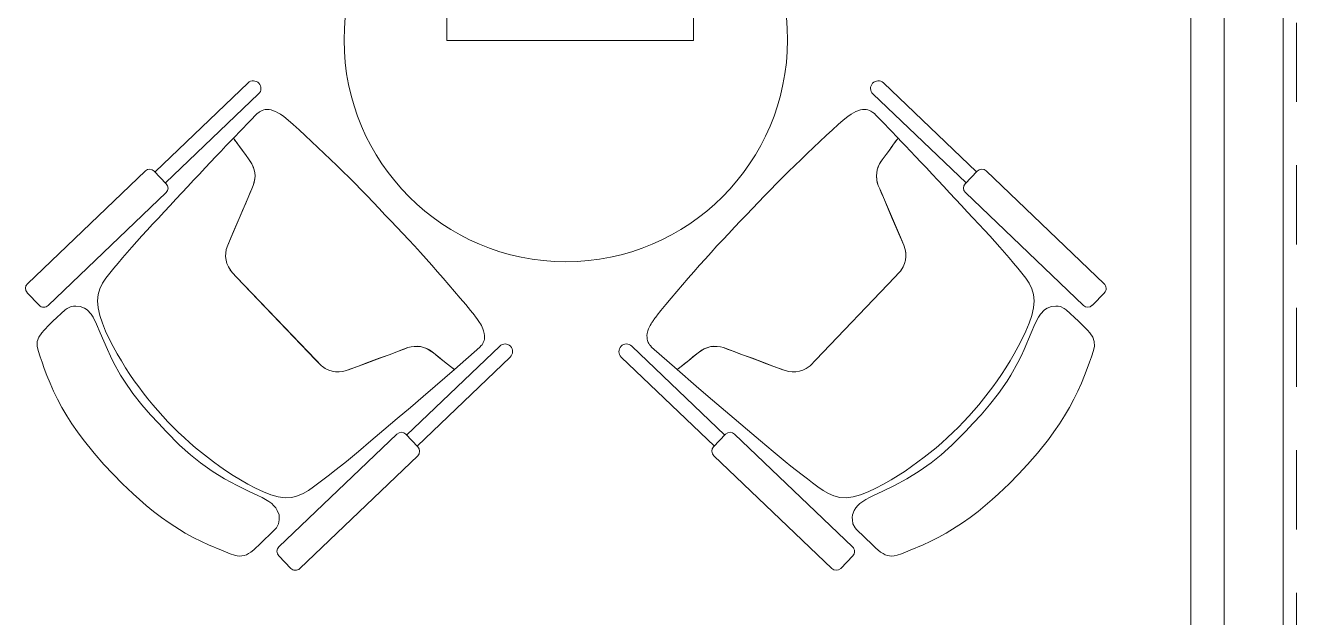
# Model space of a CAD drawing. Header units: inches. Extents: x 54 to 199, y 70 to 109.
# Drawn here: x 134.33 to 136.336, y 74.229 to 75.164 of the extents above; entities that cross this region are included whole.
import ezdxf
from ezdxf.enums import TextEntityAlignment as Align

# ---------------------------------------------------------------- set-up
doc = ezdxf.new("R2010")
doc.units = ezdxf.units.IN
doc.header["$MEASUREMENT"] = 0
doc.linetypes.add('21212-FC-A-XREF-FIRST FLOOR PLAN-REV-31-10-12$0$HIDDEN', pattern=[0.375, 0.25, -0.125])
for name, color, linetype, lineweight in [('21212-FC-A-XREF-FIRST FLOOR PLAN-REV-31-10-12$0$HIDDEN-EEE', 6, '21212-FC-A-XREF-FIRST FLOOR PLAN-REV-31-10-12$0$HIDDEN', 9), ('A-FURNITURE', 2, 'Continuous', 0), ('GLASS-EEE', 140, 'Continuous', 5), ('HATCH-EEE', 6, 'Continuous', 9)]:
    doc.layers.add(name, color=color, linetype=linetype, lineweight=lineweight)
doc.layers.add('F-DIM', color=1, linetype='Continuous')
doc.layers.add('GOLDCLADDING', color=7, linetype='Continuous', true_color=0xffc20a)
doc.styles.add('ROMANS', font='romans.shx')

# ---------------------------------------------------------------- blocks, each defined once
blk = doc.blocks.new('GRWRFHRH')
at = {"layer": '21212-FC-A-XREF-FIRST FLOOR PLAN-REV-31-10-12$0$HIDDEN-EEE', "color": 252, "linetype": '21212-FC-A-XREF-FIRST FLOOR PLAN-REV-31-10-12$0$HIDDEN', "ltscale": 0.5}
blk.add_line((-3.6417, 3.1738), (-3.6417, 0.4582), dxfattribs=at)
at = {"layer": 'A-FURNITURE', "color": 252}
for p, q in [((-4.983, 2.6884, 0), (-4.983, 2.4705, 0)), ((-4.5935, 2.4705, 0), (-4.5935, 2.6884, 0)), ((-4.983, 2.4705, 0), (-4.5935, 2.4705, 0))]:
    blk.add_line(p, q, dxfattribs=at)
blk.add_circle((-4.7953, 2.4715, 0), 0.35, dxfattribs=at)
at = {"layer": 'F-DIM', "color": 252, "lineweight": 0}
for p, q in [((-5.4437, 2.2632, 0), (-5.2968, 2.4037, 0)), ((-4.1469, 2.2632, 0), (-4.2939, 2.4037, 0)), ((-5.4271, 2.2458, 0), (-5.2802, 2.3863, 0)), ((-4.1635, 2.2458, 0), (-4.3105, 2.3863, 0)), ((-5.285, 2.3526, 0), (-5.2916, 2.3458, 0)), ((-5.2825, 2.3552, 0), (-5.285, 2.3526, 0)), ((-5.2801, 2.3571, 0), (-5.2825, 2.3552, 0)), ((-5.2786, 2.3583, 0), (-5.2801, 2.3571, 0)), ((-5.2768, 2.3593, 0), (-5.2786, 2.3583, 0)), ((-5.2748, 2.3601, 0), (-5.2768, 2.3593, 0)), ((-5.272, 2.3611, 0), (-5.2748, 2.3601, 0)), ((-5.2696, 2.3617, 0), (-5.272, 2.3611, 0)), ((-5.267, 2.3617, 0), (-5.2696, 2.3617, 0)), ((-5.2636, 2.3617, 0), (-5.267, 2.3617, 0)), ((-5.2606, 2.3611, 0), (-5.2636, 2.3617, 0)), ((-5.2565, 2.3598, 0), (-5.2606, 2.3611, 0)), ((-5.2533, 2.3585, 0), (-5.2565, 2.3598, 0)), ((-5.2497, 2.3564, 0), (-5.2533, 2.3585, 0)), ((-5.2459, 2.3544, 0), (-5.2497, 2.3564, 0)), ((-5.2405, 2.3505, 0), (-5.2459, 2.3544, 0)), ((-5.2335, 2.3449, 0), (-5.2405, 2.3505, 0)), ((-4.3572, 2.3449, 0), (-4.3502, 2.3505, 0)), ((-4.3502, 2.3505, 0), (-4.3447, 2.3544, 0)), ((-4.3447, 2.3544, 0), (-4.341, 2.3564, 0)), ((-4.341, 2.3564, 0), (-4.3374, 2.3585, 0)), ((-4.3374, 2.3585, 0), (-4.3341, 2.3598, 0)), ((-4.3341, 2.3598, 0), (-4.3301, 2.3611, 0)), ((-4.3301, 2.3611, 0), (-4.3271, 2.3617, 0)), ((-4.3271, 2.3617, 0), (-4.3237, 2.3617, 0)), ((-4.3237, 2.3617, 0), (-4.321, 2.3617, 0)), ((-4.321, 2.3617, 0), (-4.3187, 2.3611, 0)), ((-4.3187, 2.3611, 0), (-4.3159, 2.3601, 0)), ((-4.3159, 2.3601, 0), (-4.3139, 2.3593, 0)), ((-4.3139, 2.3593, 0), (-4.3121, 2.3583, 0)), ((-4.3121, 2.3583, 0), (-4.3106, 2.3571, 0)), ((-4.3106, 2.3571, 0), (-4.3082, 2.3552, 0)), ((-4.3082, 2.3552, 0), (-4.3056, 2.3526, 0)), ((-4.3056, 2.3526, 0), (-4.2991, 2.3458, 0)), ((-5.2956, 2.3416, 0), (-5.3199, 2.3166, 0)), ((-5.2916, 2.3458, 0), (-5.2956, 2.3416, 0)), ((-5.2254, 2.3379, 0), (-5.2335, 2.3449, 0)), ((-5.2163, 2.3297, 0), (-5.2254, 2.3379, 0)), ((-5.2066, 2.3206, 0), (-5.2163, 2.3297, 0)), ((-4.3841, 2.3206, 0), (-4.3744, 2.3297, 0)), ((-4.3744, 2.3297, 0), (-4.3653, 2.3379, 0)), ((-4.3653, 2.3379, 0), (-4.3572, 2.3449, 0)), ((-4.2991, 2.3458, 0), (-4.295, 2.3416, 0)), ((-4.295, 2.3416, 0), (-4.2708, 2.3166, 0)), ((-5.3244, 2.3119, 0), (-5.3317, 2.3043, 0)), ((-5.3199, 2.3166, 0), (-5.3244, 2.3119, 0)), ((-5.3199, 2.3166, 0), (-5.3194, 2.3159, 0)), ((-5.3183, 2.3144, 0), (-5.3199, 2.3166, 0)), ((-5.3194, 2.3159, 0), (-5.3187, 2.315, 0)), ((-5.3187, 2.315, 0), (-5.3181, 2.3141, 0)), ((-5.3172, 2.3129, 0), (-5.3183, 2.3144, 0)), ((-5.3181, 2.3141, 0), (-5.317, 2.3125, 0)), ((-5.3156, 2.3107, 0), (-5.3172, 2.3129, 0)), ((-5.317, 2.3125, 0), (-5.3153, 2.3103, 0)), ((-5.3134, 2.3076, 0), (-5.3156, 2.3107, 0)), ((-5.3153, 2.3103, 0), (-5.313, 2.3071, 0)), ((-5.1966, 2.3112, 0), (-5.2066, 2.3206, 0)), ((-5.1866, 2.3017, 0), (-5.1966, 2.3112, 0)), ((-4.404, 2.3017, 0), (-4.394, 2.3112, 0)), ((-4.394, 2.3112, 0), (-4.3841, 2.3206, 0)), ((-4.2753, 2.3103, 0), (-4.2777, 2.3071, 0)), ((-4.2773, 2.3076, 0), (-4.2751, 2.3107, 0)), ((-4.2737, 2.3125, 0), (-4.2753, 2.3103, 0)), ((-4.2751, 2.3107, 0), (-4.2735, 2.3129, 0)), ((-4.2726, 2.3141, 0), (-4.2737, 2.3125, 0)), ((-4.2735, 2.3129, 0), (-4.2724, 2.3144, 0)), ((-4.2719, 2.315, 0), (-4.2726, 2.3141, 0)), ((-4.2724, 2.3144, 0), (-4.2708, 2.3166, 0)), ((-4.2712, 2.3159, 0), (-4.2719, 2.315, 0)), ((-4.2708, 2.3166, 0), (-4.2712, 2.3159, 0)), ((-4.2708, 2.3166, 0), (-4.2663, 2.3119, 0)), ((-4.2663, 2.3119, 0), (-4.259, 2.3043, 0)), ((-5.3476, 2.2877, 0), (-5.356, 2.2787, 0)), ((-5.3395, 2.2962, 0), (-5.3476, 2.2877, 0)), ((-5.3317, 2.3043, 0), (-5.3395, 2.2962, 0)), ((-5.3103, 2.3033, 0), (-5.3134, 2.3076, 0)), ((-5.313, 2.3071, 0), (-5.3099, 2.3028, 0)), ((-5.3062, 2.2978, 0), (-5.3103, 2.3033, 0)), ((-5.3099, 2.3028, 0), (-5.3058, 2.2972, 0)), ((-5.3011, 2.2907, 0), (-5.3062, 2.2978, 0)), ((-5.3058, 2.2972, 0), (-5.3011, 2.2907, 0)), ((-5.3011, 2.2907, 0), (-5.2951, 2.2824, 0)), ((-5.2951, 2.2824, 0), (-5.3011, 2.2907, 0)), ((-5.1767, 2.2923, 0), (-5.1866, 2.3017, 0)), ((-5.1668, 2.2828, 0), (-5.1767, 2.2923, 0)), ((-4.4239, 2.2828, 0), (-4.414, 2.2923, 0)), ((-4.414, 2.2923, 0), (-4.404, 2.3017, 0)), ((-4.2895, 2.2907, 0), (-4.2956, 2.2824, 0)), ((-4.2956, 2.2824, 0), (-4.2895, 2.2907, 0)), ((-4.2895, 2.2907, 0), (-4.2844, 2.2978, 0)), ((-4.2848, 2.2972, 0), (-4.2895, 2.2907, 0)), ((-4.2808, 2.3028, 0), (-4.2848, 2.2972, 0)), ((-4.2844, 2.2978, 0), (-4.2804, 2.3033, 0)), ((-4.2777, 2.3071, 0), (-4.2808, 2.3028, 0)), ((-4.2804, 2.3033, 0), (-4.2773, 2.3076, 0)), ((-4.259, 2.3043, 0), (-4.2512, 2.2962, 0)), ((-4.2512, 2.2962, 0), (-4.2431, 2.2877, 0)), ((-4.2431, 2.2877, 0), (-4.2346, 2.2787, 0)), ((-5.3647, 2.2694, 0), (-5.3737, 2.2599, 0)), ((-5.356, 2.2787, 0), (-5.3647, 2.2694, 0)), ((-5.2951, 2.2824, 0), (-5.2908, 2.2759, 0)), ((-5.2935, 2.2801, 0), (-5.2951, 2.2824, 0)), ((-5.2908, 2.2759, 0), (-5.2935, 2.2801, 0)), ((-5.2908, 2.2759, 0), (-5.2888, 2.2716, 0)), ((-5.2891, 2.2723, 0), (-5.2908, 2.2759, 0)), ((-5.2871, 2.2665, 0), (-5.2891, 2.2723, 0)), ((-5.2888, 2.2716, 0), (-5.2871, 2.2665, 0)), ((-5.1569, 2.2734, 0), (-5.1668, 2.2828, 0)), ((-5.1472, 2.2639, 0), (-5.1569, 2.2734, 0)), ((-4.4435, 2.2639, 0), (-4.4337, 2.2734, 0)), ((-4.4337, 2.2734, 0), (-4.4239, 2.2828, 0)), ((-4.3036, 2.2665, 0), (-4.3016, 2.2723, 0)), ((-4.3019, 2.2716, 0), (-4.3036, 2.2665, 0)), ((-4.2999, 2.2759, 0), (-4.3019, 2.2716, 0)), ((-4.3016, 2.2723, 0), (-4.2999, 2.2759, 0)), ((-4.2956, 2.2824, 0), (-4.2999, 2.2759, 0)), ((-4.2999, 2.2759, 0), (-4.2972, 2.2801, 0)), ((-4.2972, 2.2801, 0), (-4.2956, 2.2824, 0)), ((-4.2346, 2.2787, 0), (-4.2259, 2.2694, 0)), ((-4.2259, 2.2694, 0), (-4.217, 2.2599, 0)), ((-5.459, 2.2647, 0), (-5.6453, 2.0867, 0)), ((-5.426, 2.2446, 0), (-5.4449, 2.2644, 0)), ((-5.3828, 2.2501, 0), (-5.392, 2.2402, 0)), ((-5.3737, 2.2599, 0), (-5.3828, 2.2501, 0)), ((-5.2887, 2.2418, 0), (-5.2865, 2.2501, 0)), ((-5.2871, 2.2665, 0), (-5.2862, 2.2616, 0)), ((-5.2861, 2.2616, 0), (-5.2871, 2.2665, 0)), ((-5.2865, 2.2501, 0), (-5.2871, 2.2466, 0)), ((-5.2865, 2.2501, 0), (-5.2858, 2.2566, 0)), ((-5.2862, 2.2515, 0), (-5.2865, 2.2501, 0)), ((-5.2862, 2.2616, 0), (-5.2859, 2.257, 0)), ((-5.2859, 2.257, 0), (-5.2862, 2.2515, 0)), ((-5.2858, 2.2566, 0), (-5.2861, 2.2616, 0)), ((-5.1375, 2.2543, 0), (-5.1472, 2.2639, 0)), ((-5.1279, 2.2447, 0), (-5.1375, 2.2543, 0)), ((-4.4628, 2.2447, 0), (-4.4532, 2.2543, 0)), ((-4.4532, 2.2543, 0), (-4.4435, 2.2639, 0)), ((-4.3045, 2.2616, 0), (-4.3048, 2.257, 0)), ((-4.3048, 2.2566, 0), (-4.3045, 2.2616, 0)), ((-4.3048, 2.257, 0), (-4.3045, 2.2515, 0)), ((-4.3042, 2.2501, 0), (-4.3048, 2.2566, 0)), ((-4.3036, 2.2665, 0), (-4.3045, 2.2616, 0)), ((-4.3045, 2.2616, 0), (-4.3036, 2.2665, 0)), ((-4.3045, 2.2515, 0), (-4.3042, 2.2501, 0)), ((-4.3042, 2.2501, 0), (-4.3035, 2.2466, 0)), ((-4.302, 2.2418, 0), (-4.3042, 2.2501, 0)), ((-4.217, 2.2599, 0), (-4.2079, 2.2501, 0)), ((-4.2079, 2.2501, 0), (-4.1987, 2.2402, 0)), ((-4.1647, 2.2446, 0), (-4.1458, 2.2644, 0)), ((-4.1316, 2.2647, 0), (-3.9454, 2.0867, 0)), ((-5.6125, 2.0524, 0), (-5.4263, 2.2305, 0)), ((-5.4013, 2.2301, 0), (-5.4107, 2.2201, 0)), ((-5.392, 2.2402, 0), (-5.4013, 2.2301, 0)), ((-5.2934, 2.2309, 0), (-5.2967, 2.223, 0)), ((-5.2957, 2.2254, 0), (-5.2911, 2.2363, 0)), ((-5.2911, 2.2363, 0), (-5.2934, 2.2309, 0)), ((-5.2887, 2.2418, 0), (-5.2911, 2.2363, 0)), ((-5.2911, 2.2363, 0), (-5.2887, 2.2418, 0)), ((-5.2871, 2.2466, 0), (-5.2887, 2.2418, 0)), ((-5.1184, 2.235, 0), (-5.1279, 2.2447, 0)), ((-5.1089, 2.2252, 0), (-5.1184, 2.235, 0)), ((-4.4818, 2.2252, 0), (-4.4723, 2.235, 0)), ((-4.4723, 2.235, 0), (-4.4628, 2.2447, 0)), ((-4.3035, 2.2466, 0), (-4.302, 2.2418, 0)), ((-4.302, 2.2418, 0), (-4.2996, 2.2363, 0)), ((-4.2996, 2.2363, 0), (-4.302, 2.2418, 0)), ((-4.2996, 2.2363, 0), (-4.2973, 2.2309, 0)), ((-4.295, 2.2254, 0), (-4.2996, 2.2363, 0)), ((-4.2973, 2.2309, 0), (-4.294, 2.223, 0)), ((-4.1987, 2.2402, 0), (-4.1894, 2.2301, 0)), ((-4.1894, 2.2301, 0), (-4.18, 2.2201, 0)), ((-3.9782, 2.0524, 0), (-4.1644, 2.2305, 0)), ((-5.42, 2.2101, 0), (-5.4293, 2.2002, 0)), ((-5.4107, 2.2201, 0), (-5.42, 2.2101, 0)), ((-5.2967, 2.223, 0), (-5.322, 2.1637, 0)), ((-5.3056, 2.2022, 0), (-5.3005, 2.2141, 0)), ((-5.3005, 2.2141, 0), (-5.2957, 2.2254, 0)), ((-5.0995, 2.2154, 0), (-5.1089, 2.2252, 0)), ((-5.09, 2.2056, 0), (-5.0995, 2.2154, 0)), ((-4.5006, 2.2056, 0), (-4.4912, 2.2154, 0)), ((-4.4912, 2.2154, 0), (-4.4818, 2.2252, 0)), ((-4.2901, 2.2141, 0), (-4.295, 2.2254, 0)), ((-4.294, 2.223, 0), (-4.2686, 2.1637, 0)), ((-4.2851, 2.2022, 0), (-4.2901, 2.2141, 0)), ((-4.18, 2.2201, 0), (-4.1707, 2.2101, 0)), ((-4.1707, 2.2101, 0), (-4.1614, 2.2002, 0)), ((-5.4385, 2.1904, 0), (-5.4475, 2.1808, 0)), ((-5.4293, 2.2002, 0), (-5.4385, 2.1904, 0)), ((-5.3165, 2.1766, 0), (-5.3109, 2.1898, 0)), ((-5.3109, 2.1898, 0), (-5.3056, 2.2022, 0)), ((-5.0807, 2.1957, 0), (-5.09, 2.2056, 0)), ((-5.0713, 2.1859, 0), (-5.0807, 2.1957, 0)), ((-4.5194, 2.1859, 0), (-4.51, 2.1957, 0)), ((-4.51, 2.1957, 0), (-4.5006, 2.2056, 0)), ((-4.2798, 2.1898, 0), (-4.2851, 2.2022, 0)), ((-4.2741, 2.1766, 0), (-4.2798, 2.1898, 0)), ((-4.1614, 2.2002, 0), (-4.1522, 2.1904, 0)), ((-4.1522, 2.1904, 0), (-4.1432, 2.1808, 0)), ((-5.4562, 2.1713, 0), (-5.4646, 2.1621, 0)), ((-5.4475, 2.1808, 0), (-5.4562, 2.1713, 0)), ((-5.3212, 2.1657, 0), (-5.3165, 2.1766, 0)), ((-5.0619, 2.176, 0), (-5.0713, 2.1859, 0)), ((-5.0526, 2.1662, 0), (-5.0619, 2.176, 0)), ((-4.5381, 2.1662, 0), (-4.5288, 2.176, 0)), ((-4.5288, 2.176, 0), (-4.5194, 2.1859, 0)), ((-4.2695, 2.1657, 0), (-4.2741, 2.1766, 0)), ((-4.1432, 2.1808, 0), (-4.1345, 2.1713, 0)), ((-4.1345, 2.1713, 0), (-4.126, 2.1621, 0)), ((-5.4727, 2.1531, 0), (-5.4804, 2.1443, 0)), ((-5.4646, 2.1621, 0), (-5.4727, 2.1531, 0)), ((-5.3288, 2.1478, 0), (-5.3312, 2.1408, 0)), ((-5.3312, 2.1408, 0), (-5.3288, 2.1478, 0)), ((-5.3288, 2.1478, 0), (-5.3212, 2.1657, 0)), ((-5.322, 2.1637, 0), (-5.3288, 2.1478, 0)), ((-5.0432, 2.1562, 0), (-5.0526, 2.1662, 0)), ((-5.034, 2.1463, 0), (-5.0432, 2.1562, 0)), ((-4.5567, 2.1463, 0), (-4.5474, 2.1562, 0)), ((-4.5474, 2.1562, 0), (-4.5381, 2.1662, 0)), ((-4.2618, 2.1478, 0), (-4.2695, 2.1657, 0)), ((-4.2686, 2.1637, 0), (-4.2618, 2.1478, 0)), ((-4.2618, 2.1478, 0), (-4.2595, 2.1408, 0)), ((-4.2594, 2.1408, 0), (-4.2618, 2.1478, 0)), ((-4.126, 2.1621, 0), (-4.118, 2.1531, 0)), ((-4.118, 2.1531, 0), (-4.1102, 2.1443, 0)), ((-5.4951, 2.1275, 0), (-5.502, 2.1193, 0)), ((-5.4879, 2.1358, 0), (-5.4951, 2.1275, 0)), ((-5.4804, 2.1443, 0), (-5.4879, 2.1358, 0)), ((-5.3322, 2.1352, 0), (-5.3323, 2.1295, 0)), ((-5.3323, 2.1295, 0), (-5.3322, 2.1348, 0)), ((-5.3323, 2.1295, 0), (-5.3316, 2.1238, 0)), ((-5.3316, 2.1238, 0), (-5.3323, 2.1295, 0)), ((-5.3312, 2.1408, 0), (-5.3322, 2.1352, 0)), ((-5.3322, 2.1348, 0), (-5.3312, 2.1408, 0)), ((-5.0248, 2.1362, 0), (-5.034, 2.1463, 0)), ((-5.0157, 2.1261, 0), (-5.0248, 2.1362, 0)), ((-4.5749, 2.1261, 0), (-4.5658, 2.1362, 0)), ((-4.5658, 2.1362, 0), (-4.5567, 2.1463, 0)), ((-4.2595, 2.1408, 0), (-4.2585, 2.1352, 0)), ((-4.2585, 2.1348, 0), (-4.2594, 2.1408, 0)), ((-4.2584, 2.1295, 0), (-4.2591, 2.1238, 0)), ((-4.2591, 2.1238, 0), (-4.2584, 2.1295, 0)), ((-4.2585, 2.1352, 0), (-4.2584, 2.1295, 0)), ((-4.2584, 2.1295, 0), (-4.2585, 2.1348, 0)), ((-4.1102, 2.1443, 0), (-4.1028, 2.1358, 0)), ((-4.1028, 2.1358, 0), (-4.0956, 2.1275, 0)), ((-4.0956, 2.1275, 0), (-4.0887, 2.1193, 0)), ((-5.5088, 2.1113, 0), (-5.5153, 2.1035, 0)), ((-5.502, 2.1193, 0), (-5.5088, 2.1113, 0)), ((-5.3316, 2.1238, 0), (-5.3302, 2.1185, 0)), ((-5.3302, 2.1184, 0), (-5.3316, 2.1238, 0)), ((-5.3302, 2.1185, 0), (-5.3279, 2.1131, 0)), ((-5.3279, 2.1131, 0), (-5.3302, 2.1184, 0)), ((-5.3279, 2.1131, 0), (-5.3237, 2.1067, 0)), ((-5.3249, 2.1082, 0), (-5.3279, 2.1131, 0)), ((-5.3237, 2.1067, 0), (-5.3249, 2.1082, 0)), ((-5.0067, 2.1159, 0), (-5.0157, 2.1261, 0)), ((-4.9977, 2.1056, 0), (-5.0067, 2.1159, 0)), ((-4.593, 2.1056, 0), (-4.584, 2.1159, 0)), ((-4.584, 2.1159, 0), (-4.5749, 2.1261, 0)), ((-4.2628, 2.1131, 0), (-4.267, 2.1067, 0)), ((-4.267, 2.1067, 0), (-4.2658, 2.1082, 0)), ((-4.2658, 2.1082, 0), (-4.2628, 2.1131, 0)), ((-4.2605, 2.1185, 0), (-4.2628, 2.1131, 0)), ((-4.2628, 2.1131, 0), (-4.2605, 2.1184, 0)), ((-4.2591, 2.1238, 0), (-4.2605, 2.1185, 0)), ((-4.2605, 2.1184, 0), (-4.2591, 2.1238, 0)), ((-4.0887, 2.1193, 0), (-4.0819, 2.1113, 0)), ((-4.0819, 2.1113, 0), (-4.0754, 2.1035, 0)), ((-5.5267, 2.0874, 0), (-5.5308, 2.0788, 0)), ((-5.5214, 2.0955, 0), (-5.5267, 2.0874, 0)), ((-5.5153, 2.1035, 0), (-5.5214, 2.0955, 0)), ((-5.3237, 2.1067, 0), (-5.3213, 2.1038, 0)), ((-5.3213, 2.1038, 0), (-5.3237, 2.1067, 0)), ((-5.3213, 2.1038, 0), (-5.3149, 2.0971, 0)), ((-5.3149, 2.0972, 0), (-5.3213, 2.1038, 0)), ((-5.1902, 1.9664, 0), (-5.3149, 2.0972, 0)), ((-5.3149, 2.0971, 0), (-5.1901, 1.9664, 0)), ((-4.9887, 2.0953, 0), (-4.9977, 2.1056, 0)), ((-4.9798, 2.0849, 0), (-4.9887, 2.0953, 0)), ((-4.6109, 2.0849, 0), (-4.6019, 2.0953, 0)), ((-4.6019, 2.0953, 0), (-4.593, 2.1056, 0)), ((-4.4005, 1.9664, 0), (-4.2757, 2.0972, 0)), ((-4.2757, 2.0971, 0), (-4.4005, 1.9664, 0)), ((-4.2694, 2.1038, 0), (-4.2757, 2.0971, 0)), ((-4.2757, 2.0972, 0), (-4.2694, 2.1038, 0)), ((-4.267, 2.1067, 0), (-4.2694, 2.1038, 0)), ((-4.2694, 2.1038, 0), (-4.267, 2.1067, 0)), ((-4.0754, 2.1035, 0), (-4.0693, 2.0955, 0)), ((-4.0693, 2.0955, 0), (-4.064, 2.0874, 0)), ((-4.064, 2.0874, 0), (-4.0598, 2.0788, 0)), ((-5.6456, 2.0725, 0), (-5.6266, 2.0527, 0)), ((-5.5336, 2.0695, 0), (-5.5346, 2.0595, 0)), ((-5.5308, 2.0788, 0), (-5.5336, 2.0695, 0)), ((-4.9708, 2.0745, 0), (-4.9798, 2.0849, 0)), ((-4.9618, 2.0641, 0), (-4.9708, 2.0745, 0)), ((-4.6289, 2.0641, 0), (-4.6199, 2.0745, 0)), ((-4.6199, 2.0745, 0), (-4.6109, 2.0849, 0)), ((-4.0598, 2.0788, 0), (-4.0571, 2.0695, 0)), ((-4.0571, 2.0695, 0), (-4.0561, 2.0595, 0)), ((-3.9451, 2.0725, 0), (-3.964, 2.0527, 0)), ((-5.5824, 2.0478, 0.4194), (-5.5855, 2.0456, 0.4194)), ((-5.5762, 2.0507, 0.4194), (-5.5824, 2.0478, 0.4194)), ((-5.5726, 2.0515, 0.4194), (-5.5762, 2.0507, 0.4194)), ((-5.5688, 2.0515, 0.4194), (-5.5726, 2.0515, 0.4194)), ((-5.562, 2.0509, 0.4194), (-5.5688, 2.0515, 0.4194)), ((-5.5552, 2.0479, 0.4194), (-5.562, 2.0509, 0.4194)), ((-5.5511, 2.0453, 0.4194), (-5.5552, 2.0479, 0.4194)), ((-5.5346, 2.0595, 0), (-5.5337, 2.0485, 0)), ((-5.5337, 2.0485, 0), (-5.531, 2.0367, 0)), ((-4.9532, 2.054, 0), (-4.9618, 2.0641, 0)), ((-4.9455, 2.0445, 0), (-4.9532, 2.054, 0)), ((-4.6452, 2.0445, 0), (-4.6374, 2.054, 0)), ((-4.6374, 2.054, 0), (-4.6289, 2.0641, 0)), ((-4.057, 2.0485, 0), (-4.0597, 2.0367, 0)), ((-4.0561, 2.0595, 0), (-4.057, 2.0485, 0)), ((-4.0395, 2.0453, 0.4194), (-4.0355, 2.0479, 0.4194)), ((-4.0355, 2.0479, 0.4194), (-4.0286, 2.0509, 0.4194)), ((-4.0286, 2.0509, 0.4194), (-4.0219, 2.0515, 0.4194)), ((-4.0219, 2.0515, 0.4194), (-4.018, 2.0515, 0.4194)), ((-4.018, 2.0515, 0.4194), (-4.0144, 2.0507, 0.4194)), ((-4.0144, 2.0507, 0.4194), (-4.0083, 2.0478, 0.4194)), ((-4.0083, 2.0478, 0.4194), (-4.0052, 2.0456, 0.4194)), ((-5.6048, 2.0276, 0.4194), (-5.6108, 2.0217, 0.4194)), ((-5.5987, 2.0334, 0.4194), (-5.6048, 2.0276, 0.4194)), ((-5.5917, 2.0398, 0.4194), (-5.5987, 2.0334, 0.4194)), ((-5.5855, 2.0456, 0.4194), (-5.5917, 2.0398, 0.4194)), ((-5.5447, 2.0386, 0.4194), (-5.5511, 2.0453, 0.4194)), ((-5.5416, 2.0339, 0.4194), (-5.5447, 2.0386, 0.4194)), ((-5.5359, 2.023, 0.4194), (-5.5416, 2.0339, 0.4194)), ((-5.531, 2.0367, 0), (-5.5269, 2.0245, 0)), ((-4.9396, 2.0368, 0), (-4.9455, 2.0445, 0)), ((-4.9388, 2.036, 0), (-4.9396, 2.0368, 0)), ((-4.9346, 2.0301, 0), (-4.9388, 2.036, 0)), ((-4.9336, 2.0288, 0), (-4.9346, 2.0301, 0)), ((-4.9314, 2.0254, 0), (-4.9336, 2.0288, 0)), ((-4.6592, 2.0254, 0), (-4.657, 2.0288, 0)), ((-4.657, 2.0288, 0), (-4.6561, 2.0301, 0)), ((-4.6561, 2.0301, 0), (-4.6518, 2.036, 0)), ((-4.6518, 2.036, 0), (-4.6511, 2.0368, 0)), ((-4.6511, 2.0368, 0), (-4.6452, 2.0445, 0)), ((-4.0597, 2.0367, 0), (-4.0637, 2.0245, 0)), ((-4.0547, 2.023, 0.4194), (-4.0491, 2.0339, 0.4194)), ((-4.0491, 2.0339, 0.4194), (-4.046, 2.0386, 0.4194)), ((-4.046, 2.0386, 0.4194), (-4.0395, 2.0453, 0.4194)), ((-4.0052, 2.0456, 0.4194), (-3.999, 2.0398, 0.4194)), ((-3.999, 2.0398, 0.4194), (-3.992, 2.0334, 0.4194)), ((-3.992, 2.0334, 0.4194), (-3.9859, 2.0276, 0.4194)), ((-3.9859, 2.0276, 0.4194), (-3.9799, 2.0217, 0.4194)), ((-5.6226, 2.0093, 0.4194), (-5.6272, 2.0024, 0.4194)), ((-5.6188, 2.0135, 0.4194), (-5.6226, 2.0093, 0.4194)), ((-5.6108, 2.0217, 0.4194), (-5.6188, 2.0135, 0.4194)), ((-5.5301, 2.0089, 0.4194), (-5.5359, 2.023, 0.4194)), ((-5.519, 1.9826, 0.4194), (-5.5301, 2.0089, 0.4194)), ((-5.5269, 2.0245, 0), (-5.5218, 2.012, 0)), ((-5.5218, 2.012, 0), (-5.5159, 1.9996, 0)), ((-4.9299, 2.0232, 0), (-4.9314, 2.0254, 0)), ((-4.9286, 2.0205, 0), (-4.9299, 2.0232, 0)), ((-4.9262, 2.0156, 0), (-4.9286, 2.0205, 0)), ((-4.925, 2.0124, 0), (-4.9262, 2.0156, 0)), ((-4.9239, 2.0082, 0), (-4.925, 2.0124, 0)), ((-4.9235, 2.0052, 0), (-4.9239, 2.0082, 0)), ((-4.6672, 2.0052, 0), (-4.6668, 2.0082, 0)), ((-4.6668, 2.0082, 0), (-4.6656, 2.0124, 0)), ((-4.6656, 2.0124, 0), (-4.6645, 2.0156, 0)), ((-4.6645, 2.0156, 0), (-4.6621, 2.0205, 0)), ((-4.6621, 2.0205, 0), (-4.6607, 2.0232, 0)), ((-4.6607, 2.0232, 0), (-4.6592, 2.0254, 0)), ((-4.0689, 2.012, 0), (-4.0747, 1.9996, 0)), ((-4.0717, 1.9826, 0.4194), (-4.0606, 2.0089, 0.4194)), ((-4.0637, 2.0245, 0), (-4.0689, 2.012, 0)), ((-4.0606, 2.0089, 0.4194), (-4.0547, 2.023, 0.4194)), ((-3.9799, 2.0217, 0.4194), (-3.9719, 2.0135, 0.4194)), ((-3.9719, 2.0135, 0.4194), (-3.968, 2.0093, 0.4194)), ((-3.968, 2.0093, 0.4194), (-3.9635, 2.0024, 0.4194)), ((-5.6296, 1.9954, 0.4194), (-5.6298, 1.9882, 0.4194)), ((-5.6298, 1.9882, 0.4194), (-5.6284, 1.9812, 0.4194)), ((-5.6272, 2.0024, 0.4194), (-5.6296, 1.9954, 0.4194)), ((-5.5159, 1.9996, 0), (-5.5097, 1.9875, 0)), ((-5.5097, 1.9875, 0), (-5.5033, 1.9758, 0)), ((-5.0465, 1.8478, 0), (-4.8996, 1.9882, 0)), ((-5.0444, 1.9858, 0), (-5.0395, 1.9871, 0)), ((-5.0395, 1.9871, 0), (-5.0444, 1.9858, 0)), ((-5.0395, 1.9871, 0), (-5.0346, 1.9878, 0)), ((-5.0346, 1.9878, 0), (-5.0395, 1.9871, 0)), ((-5.0291, 1.9879, 0), (-5.0346, 1.9878, 0)), ((-5.0346, 1.9878, 0), (-5.0269, 1.9876, 0)), ((-5.0245, 1.9874, 0), (-5.0291, 1.9879, 0)), ((-5.0269, 1.9876, 0), (-5.0245, 1.9874, 0)), ((-5.0245, 1.9874, 0), (-5.0169, 1.9852, 0)), ((-5.0197, 1.9862, 0), (-5.0245, 1.9874, 0)), ((-4.9712, 1.9511, 0), (-4.9308, 1.9866, 0)), ((-4.9308, 1.9866, 0), (-4.9288, 1.9889, 0)), ((-4.9288, 1.9889, 0), (-4.9275, 1.9904, 0)), ((-4.9275, 1.9904, 0), (-4.9265, 1.9921, 0)), ((-4.9265, 1.9921, 0), (-4.9257, 1.9941, 0)), ((-4.9257, 1.9941, 0), (-4.9244, 1.9969, 0)), ((-4.9244, 1.9969, 0), (-4.9238, 1.9992, 0)), ((-4.9238, 1.9992, 0), (-4.9237, 2.0018, 0)), ((-4.9237, 2.0018, 0), (-4.9235, 2.0052, 0)), ((-4.5442, 1.8478, 0), (-4.6911, 1.9882, 0)), ((-4.667, 2.0018, 0), (-4.6672, 2.0052, 0)), ((-4.6668, 1.9992, 0), (-4.667, 2.0018, 0)), ((-4.6662, 1.9969, 0), (-4.6668, 1.9992, 0)), ((-4.665, 1.9941, 0), (-4.6662, 1.9969, 0)), ((-4.6642, 1.9921, 0), (-4.665, 1.9941, 0)), ((-4.6631, 1.9904, 0), (-4.6642, 1.9921, 0)), ((-4.6618, 1.9889, 0), (-4.6631, 1.9904, 0)), ((-4.6598, 1.9866, 0), (-4.6618, 1.9889, 0)), ((-4.6195, 1.9511, 0), (-4.6598, 1.9866, 0)), ((-4.5661, 1.9874, 0), (-4.5738, 1.9852, 0)), ((-4.571, 1.9862, 0), (-4.5661, 1.9874, 0)), ((-4.5661, 1.9874, 0), (-4.5616, 1.9879, 0)), ((-4.5637, 1.9876, 0), (-4.5661, 1.9874, 0)), ((-4.5561, 1.9878, 0), (-4.5637, 1.9876, 0)), ((-4.5616, 1.9879, 0), (-4.5561, 1.9878, 0)), ((-4.5511, 1.9871, 0), (-4.5561, 1.9878, 0)), ((-4.5561, 1.9878, 0), (-4.5511, 1.9871, 0)), ((-4.5463, 1.9858, 0), (-4.5511, 1.9871, 0)), ((-4.5511, 1.9871, 0), (-4.5463, 1.9858, 0)), ((-4.081, 1.9875, 0), (-4.0874, 1.9758, 0)), ((-4.0747, 1.9996, 0), (-4.081, 1.9875, 0)), ((-3.9635, 2.0024, 0.4194), (-3.9611, 1.9954, 0.4194)), ((-3.9609, 1.9882, 0.4194), (-3.9623, 1.9812, 0.4194)), ((-3.9611, 1.9954, 0.4194), (-3.9609, 1.9882, 0.4194)), ((-5.6284, 1.9812, 0.4194), (-5.6252, 1.9711, 0.4194)), ((-5.6252, 1.9711, 0.4194), (-5.6221, 1.9627, 0.4194)), ((-5.5142, 1.9725, 0.4194), (-5.519, 1.9826, 0.4194)), ((-5.5092, 1.9623, 0.4194), (-5.5142, 1.9725, 0.4194)), ((-5.5033, 1.9758, 0), (-5.4968, 1.9647, 0)), ((-5.0899, 1.9689, 0), (-5.1065, 1.9626, 0)), ((-5.0974, 1.966, 0), (-5.0848, 1.9708, 0)), ((-5.0727, 1.9752, 0), (-5.0899, 1.9689, 0)), ((-5.0848, 1.9708, 0), (-5.0727, 1.9752, 0)), ((-5.0555, 1.9816, 0), (-5.0727, 1.9752, 0)), ((-5.0727, 1.9752, 0), (-5.0612, 1.9795, 0)), ((-5.0612, 1.9795, 0), (-5.0502, 1.9836, 0)), ((-5.0444, 1.9858, 0), (-5.0555, 1.9816, 0)), ((-5.0502, 1.9836, 0), (-5.0444, 1.9858, 0)), ((-5.0299, 1.8304, 0), (-4.883, 1.9709, 0)), ((-5.0149, 1.9844, 0), (-5.0197, 1.9862, 0)), ((-5.0169, 1.9852, 0), (-5.014, 1.984, 0)), ((-5.0105, 1.9821, 0), (-5.0149, 1.9844, 0)), ((-5.014, 1.984, 0), (-5.0065, 1.9793, 0)), ((-5.0042, 1.9775, 0), (-5.0105, 1.9821, 0)), ((-5.0065, 1.9793, 0), (-5.0042, 1.9775, 0)), ((-5.0042, 1.9775, 0), (-4.9962, 1.971, 0)), ((-4.9967, 1.9715, 0), (-5.0042, 1.9775, 0)), ((-4.9894, 1.9656, 0), (-4.9967, 1.9715, 0)), ((-4.9962, 1.971, 0), (-4.9894, 1.9656, 0)), ((-4.5607, 1.8304, 0), (-4.7077, 1.9709, 0)), ((-4.6013, 1.9656, 0), (-4.594, 1.9715, 0)), ((-4.5945, 1.971, 0), (-4.6013, 1.9656, 0)), ((-4.5865, 1.9775, 0), (-4.5945, 1.971, 0)), ((-4.594, 1.9715, 0), (-4.5865, 1.9775, 0)), ((-4.5865, 1.9775, 0), (-4.5802, 1.9821, 0)), ((-4.5841, 1.9793, 0), (-4.5865, 1.9775, 0)), ((-4.5766, 1.984, 0), (-4.5841, 1.9793, 0)), ((-4.5802, 1.9821, 0), (-4.5757, 1.9844, 0)), ((-4.5738, 1.9852, 0), (-4.5766, 1.984, 0)), ((-4.5757, 1.9844, 0), (-4.571, 1.9862, 0)), ((-4.5405, 1.9836, 0), (-4.5463, 1.9858, 0)), ((-4.5463, 1.9858, 0), (-4.5351, 1.9816, 0)), ((-4.5295, 1.9795, 0), (-4.5405, 1.9836, 0)), ((-4.5351, 1.9816, 0), (-4.518, 1.9752, 0)), ((-4.518, 1.9752, 0), (-4.5295, 1.9795, 0)), ((-4.5059, 1.9708, 0), (-4.518, 1.9752, 0)), ((-4.518, 1.9752, 0), (-4.5008, 1.9689, 0)), ((-4.4932, 1.966, 0), (-4.5059, 1.9708, 0)), ((-4.5008, 1.9689, 0), (-4.4841, 1.9626, 0)), ((-4.0874, 1.9758, 0), (-4.0939, 1.9647, 0)), ((-4.0815, 1.9623, 0.4194), (-4.0764, 1.9725, 0.4194)), ((-4.0764, 1.9725, 0.4194), (-4.0717, 1.9826, 0.4194)), ((-3.9655, 1.9711, 0.4194), (-3.9686, 1.9627, 0.4194)), ((-3.9623, 1.9812, 0.4194), (-3.9655, 1.9711, 0.4194)), ((-5.6221, 1.9627, 0.4194), (-5.6185, 1.9528, 0.4194)), ((-5.6185, 1.9528, 0.4194), (-5.6143, 1.9418, 0.4194)), ((-5.4981, 1.9423, 0.4194), (-5.5092, 1.9623, 0.4194)), ((-5.4968, 1.9647, 0), (-5.4902, 1.954, 0)), ((-5.4902, 1.954, 0), (-5.4834, 1.9436, 0)), ((-5.181, 1.9572, 0), (-5.1902, 1.9664, 0)), ((-5.1901, 1.9664, 0), (-5.181, 1.9572, 0)), ((-5.181, 1.9572, 0), (-5.1796, 1.9559, 0)), ((-5.1796, 1.9559, 0), (-5.181, 1.9572, 0)), ((-5.1796, 1.9559, 0), (-5.1749, 1.9527, 0)), ((-5.1749, 1.9527, 0), (-5.1796, 1.9559, 0)), ((-5.1749, 1.9527, 0), (-5.1696, 1.9501, 0)), ((-5.1696, 1.9501, 0), (-5.1749, 1.9527, 0)), ((-5.1696, 1.9501, 0), (-5.1643, 1.9484, 0)), ((-5.1643, 1.9484, 0), (-5.1696, 1.9501, 0)), ((-5.1643, 1.9484, 0), (-5.1587, 1.9475, 0)), ((-5.1587, 1.9475, 0), (-5.1643, 1.9484, 0)), ((-5.1587, 1.9475, 0), (-5.1581, 1.9475, 0)), ((-5.1534, 1.9474, 0), (-5.1587, 1.9475, 0)), ((-5.1581, 1.9475, 0), (-5.153, 1.9474, 0)), ((-5.1473, 1.948, 0), (-5.1534, 1.9474, 0)), ((-5.153, 1.9474, 0), (-5.1473, 1.948, 0)), ((-5.1473, 1.948, 0), (-5.1418, 1.9495, 0)), ((-5.1418, 1.9495, 0), (-5.1473, 1.948, 0)), ((-5.124, 1.9561, 0), (-5.1418, 1.9495, 0)), ((-5.1418, 1.9495, 0), (-5.1381, 1.9509, 0)), ((-5.1381, 1.9509, 0), (-5.124, 1.9561, 0)), ((-5.1065, 1.9626, 0), (-5.124, 1.9561, 0)), ((-5.124, 1.9561, 0), (-5.1108, 1.961, 0)), ((-5.1108, 1.961, 0), (-5.0974, 1.966, 0)), ((-5.0014, 1.9248, 0), (-4.9712, 1.9511, 0)), ((-4.9894, 1.9656, 0), (-4.984, 1.9613, 0)), ((-4.9773, 1.956, 0), (-4.9894, 1.9656, 0)), ((-4.984, 1.9613, 0), (-4.9773, 1.956, 0)), ((-4.9773, 1.956, 0), (-4.9748, 1.9539, 0)), ((-4.9712, 1.9511, 0), (-4.9773, 1.956, 0)), ((-4.9748, 1.9539, 0), (-4.9725, 1.9522, 0)), ((-4.9725, 1.9522, 0), (-4.9718, 1.9516, 0)), ((-4.9718, 1.9516, 0), (-4.9712, 1.9511, 0)), ((-4.9712, 1.9511, 0), (-4.9712, 1.9511, 0)), ((-4.6195, 1.9511, 0), (-4.6134, 1.956, 0)), ((-4.6188, 1.9516, 0), (-4.6195, 1.9511, 0)), ((-4.5893, 1.9248, 0), (-4.6195, 1.9511, 0)), ((-4.6195, 1.9511, 0), (-4.6195, 1.9511, 0)), ((-4.6181, 1.9522, 0), (-4.6188, 1.9516, 0)), ((-4.6159, 1.9539, 0), (-4.6181, 1.9522, 0)), ((-4.6134, 1.956, 0), (-4.6159, 1.9539, 0)), ((-4.6134, 1.956, 0), (-4.6013, 1.9656, 0)), ((-4.6067, 1.9613, 0), (-4.6134, 1.956, 0)), ((-4.6013, 1.9656, 0), (-4.6067, 1.9613, 0)), ((-4.4798, 1.961, 0), (-4.4932, 1.966, 0)), ((-4.4841, 1.9626, 0), (-4.4667, 1.9561, 0)), ((-4.4667, 1.9561, 0), (-4.4798, 1.961, 0)), ((-4.4525, 1.9509, 0), (-4.4667, 1.9561, 0)), ((-4.4667, 1.9561, 0), (-4.4489, 1.9495, 0)), ((-4.4489, 1.9495, 0), (-4.4525, 1.9509, 0)), ((-4.4434, 1.948, 0), (-4.4489, 1.9495, 0)), ((-4.4489, 1.9495, 0), (-4.4433, 1.948, 0)), ((-4.4377, 1.9474, 0), (-4.4434, 1.948, 0)), ((-4.4433, 1.948, 0), (-4.4373, 1.9474, 0)), ((-4.4326, 1.9475, 0), (-4.4377, 1.9474, 0)), ((-4.4373, 1.9474, 0), (-4.432, 1.9475, 0)), ((-4.432, 1.9475, 0), (-4.4326, 1.9475, 0)), ((-4.4264, 1.9484, 0), (-4.432, 1.9475, 0)), ((-4.432, 1.9475, 0), (-4.4264, 1.9484, 0)), ((-4.4211, 1.9501, 0), (-4.4264, 1.9484, 0)), ((-4.4264, 1.9484, 0), (-4.421, 1.9501, 0)), ((-4.4158, 1.9527, 0), (-4.4211, 1.9501, 0)), ((-4.421, 1.9501, 0), (-4.4158, 1.9527, 0)), ((-4.4111, 1.9559, 0), (-4.4158, 1.9527, 0)), ((-4.4158, 1.9527, 0), (-4.4111, 1.9559, 0)), ((-4.4096, 1.9572, 0), (-4.4111, 1.9559, 0)), ((-4.4111, 1.9559, 0), (-4.4096, 1.9572, 0)), ((-4.4005, 1.9664, 0), (-4.4096, 1.9572, 0)), ((-4.4096, 1.9572, 0), (-4.4005, 1.9664, 0)), ((-4.1005, 1.954, 0), (-4.1072, 1.9436, 0)), ((-4.0939, 1.9647, 0), (-4.1005, 1.954, 0)), ((-4.0926, 1.9423, 0.4194), (-4.0815, 1.9623, 0.4194)), ((-3.9722, 1.9528, 0.4194), (-3.9763, 1.9418, 0.4194)), ((-3.9686, 1.9627, 0.4194), (-3.9722, 1.9528, 0.4194)), ((-5.6143, 1.9418, 0.4194), (-5.6095, 1.9298, 0.4194)), ((-5.6095, 1.9298, 0.4194), (-5.6039, 1.9172, 0.4194)), ((-5.492, 1.9326, 0.4194), (-5.4981, 1.9423, 0.4194)), ((-5.4787, 1.9134, 0.4194), (-5.492, 1.9326, 0.4194)), ((-5.4834, 1.9436, 0), (-5.4766, 1.9336, 0)), ((-5.4766, 1.9336, 0), (-5.4695, 1.9238, 0)), ((-4.1141, 1.9336, 0), (-4.1212, 1.9238, 0)), ((-4.1072, 1.9436, 0), (-4.1141, 1.9336, 0)), ((-4.112, 1.9134, 0.4194), (-4.0986, 1.9326, 0.4194)), ((-4.0986, 1.9326, 0.4194), (-4.0926, 1.9423, 0.4194)), ((-3.9812, 1.9298, 0.4194), (-3.9867, 1.9172, 0.4194)), ((-3.9763, 1.9418, 0.4194), (-3.9812, 1.9298, 0.4194)), ((-5.6039, 1.9172, 0.4194), (-5.5976, 1.9043, 0.4194)), ((-5.4644, 1.8953, 0.4194), (-5.4787, 1.9134, 0.4194)), ((-5.4695, 1.9238, 0), (-5.4623, 1.9142, 0)), ((-5.4623, 1.9142, 0), (-5.4549, 1.9048, 0)), ((-5.0406, 1.8914, 0), (-5.0204, 1.9085, 0)), ((-5.0204, 1.9085, 0), (-5.0014, 1.9248, 0)), ((-4.5703, 1.9085, 0), (-4.5893, 1.9248, 0)), ((-4.5501, 1.8914, 0), (-4.5703, 1.9085, 0)), ((-4.1284, 1.9142, 0), (-4.1358, 1.9048, 0)), ((-4.1212, 1.9238, 0), (-4.1284, 1.9142, 0)), ((-4.1263, 1.8953, 0.4194), (-4.112, 1.9134, 0.4194)), ((-3.9867, 1.9172, 0.4194), (-3.9931, 1.9043, 0.4194)), ((-5.5976, 1.9043, 0.4194), (-5.5906, 1.8912, 0.4194)), ((-5.5906, 1.8912, 0.4194), (-5.5829, 1.8782, 0.4194)), ((-5.4508, 1.8796, 0.4194), (-5.4644, 1.8953, 0.4194)), ((-5.4549, 1.9048, 0), (-5.4473, 1.8955, 0)), ((-5.4473, 1.8955, 0), (-5.4395, 1.8864, 0)), ((-5.4395, 1.8864, 0), (-5.4315, 1.8775, 0)), ((-5.0614, 1.8738, 0), (-5.0406, 1.8914, 0)), ((-4.5293, 1.8738, 0), (-4.5501, 1.8914, 0)), ((-4.1512, 1.8864, 0), (-4.1591, 1.8775, 0)), ((-4.1434, 1.8955, 0), (-4.1512, 1.8864, 0)), ((-4.1358, 1.9048, 0), (-4.1434, 1.8955, 0)), ((-4.1398, 1.8796, 0.4194), (-4.1263, 1.8953, 0.4194)), ((-4.0001, 1.8912, 0.4194), (-4.0078, 1.8782, 0.4194)), ((-3.9931, 1.9043, 0.4194), (-4.0001, 1.8912, 0.4194)), ((-5.5829, 1.8782, 0.4194), (-5.5748, 1.8656, 0.4194)), ((-5.4385, 1.8663, 0.4194), (-5.4508, 1.8796, 0.4194)), ((-5.4261, 1.8532, 0.4194), (-5.4385, 1.8663, 0.4194)), ((-5.4315, 1.8775, 0), (-5.4234, 1.8688, 0)), ((-5.4234, 1.8688, 0), (-5.415, 1.8602, 0)), ((-5.0823, 1.8561, 0), (-5.0614, 1.8738, 0)), ((-4.5084, 1.8561, 0), (-4.5293, 1.8738, 0)), ((-4.1673, 1.8688, 0), (-4.1756, 1.8602, 0)), ((-4.1591, 1.8775, 0), (-4.1673, 1.8688, 0)), ((-4.1645, 1.8532, 0.4194), (-4.1522, 1.8663, 0.4194)), ((-4.1522, 1.8663, 0.4194), (-4.1398, 1.8796, 0.4194)), ((-4.0078, 1.8782, 0.4194), (-4.0159, 1.8656, 0.4194)), ((-5.5748, 1.8656, 0.4194), (-5.5661, 1.8527, 0.4194)), ((-5.5661, 1.8527, 0.4194), (-5.5572, 1.8407, 0.4194)), ((-5.4049, 1.832, 0.4194), (-5.4261, 1.8532, 0.4194)), ((-5.415, 1.8602, 0), (-5.4065, 1.8519, 0)), ((-5.4065, 1.8519, 0), (-5.3978, 1.8437, 0)), ((-5.2481, 1.6713, 0), (-5.0618, 1.8493, 0)), ((-5.1028, 1.8386, 0), (-5.0823, 1.8561, 0)), ((-5.0477, 1.849, 0), (-5.0288, 1.8292, 0)), ((-4.543, 1.849, 0), (-4.5619, 1.8292, 0)), ((-4.3426, 1.6713, 0), (-4.5288, 1.8493, 0)), ((-4.4878, 1.8386, 0), (-4.5084, 1.8561, 0)), ((-4.1842, 1.8519, 0), (-4.1929, 1.8437, 0)), ((-4.1858, 1.832, 0.4194), (-4.1645, 1.8532, 0.4194)), ((-4.1756, 1.8602, 0), (-4.1842, 1.8519, 0)), ((-4.0246, 1.8527, 0.4194), (-4.0335, 1.8407, 0.4194)), ((-4.0159, 1.8656, 0.4194), (-4.0246, 1.8527, 0.4194)), ((-5.5572, 1.8407, 0.4194), (-5.5399, 1.8191, 0.4194)), ((-5.3878, 1.8167, 0.4194), (-5.4049, 1.832, 0.4194)), ((-5.3978, 1.8437, 0), (-5.3889, 1.8356, 0)), ((-5.3889, 1.8356, 0), (-5.3798, 1.8278, 0)), ((-5.3798, 1.8278, 0), (-5.3706, 1.8201, 0)), ((-5.1227, 1.8218, 0), (-5.1028, 1.8386, 0)), ((-4.4679, 1.8218, 0), (-4.4878, 1.8386, 0)), ((-4.2108, 1.8278, 0), (-4.2201, 1.8201, 0)), ((-4.2018, 1.8356, 0), (-4.2108, 1.8278, 0)), ((-4.2028, 1.8167, 0.4194), (-4.1858, 1.832, 0.4194)), ((-4.1929, 1.8437, 0), (-4.2018, 1.8356, 0)), ((-4.0335, 1.8407, 0.4194), (-4.0508, 1.8191, 0.4194)), ((-5.5399, 1.8191, 0.4194), (-5.5244, 1.8015, 0.4194)), ((-5.3722, 1.8041, 0.4194), (-5.3878, 1.8167, 0.4194)), ((-5.3706, 1.8201, 0), (-5.3611, 1.8126, 0)), ((-5.3611, 1.8126, 0), (-5.3513, 1.8054, 0)), ((-5.0291, 1.815, 0), (-5.2153, 1.637, 0)), ((-5.1508, 1.7988, 0), (-5.1417, 1.8061, 0)), ((-5.1417, 1.8061, 0), (-5.1227, 1.8218, 0)), ((-4.5616, 1.815, 0), (-4.3754, 1.637, 0)), ((-4.4489, 1.8061, 0), (-4.4679, 1.8218, 0)), ((-4.4398, 1.7988, 0), (-4.4489, 1.8061, 0)), ((-4.2295, 1.8126, 0), (-4.2394, 1.8054, 0)), ((-4.2201, 1.8201, 0), (-4.2295, 1.8126, 0)), ((-4.2185, 1.8041, 0.4194), (-4.2028, 1.8167, 0.4194)), ((-4.0508, 1.8191, 0.4194), (-4.0663, 1.8015, 0.4194)), ((-5.5244, 1.8015, 0.4194), (-5.51, 1.7862, 0.4194)), ((-5.51, 1.7862, 0.4194), (-5.4953, 1.771, 0.4194)), ((-5.3534, 1.7907, 0.4194), (-5.3722, 1.8041, 0.4194)), ((-5.334, 1.7787, 0.4194), (-5.3534, 1.7907, 0.4194)), ((-5.3513, 1.8054, 0), (-5.3414, 1.7981, 0)), ((-5.3414, 1.7981, 0), (-5.331, 1.791, 0)), ((-5.331, 1.791, 0), (-5.3202, 1.7839, 0)), ((-5.1684, 1.785, 0), (-5.1597, 1.7918, 0)), ((-5.1597, 1.7918, 0), (-5.1508, 1.7988, 0)), ((-4.431, 1.7918, 0), (-4.4398, 1.7988, 0)), ((-4.4223, 1.785, 0), (-4.431, 1.7918, 0)), ((-4.2597, 1.791, 0), (-4.2705, 1.7839, 0)), ((-4.2493, 1.7981, 0), (-4.2597, 1.791, 0)), ((-4.2567, 1.7787, 0.4194), (-4.2373, 1.7907, 0.4194)), ((-4.2394, 1.8054, 0), (-4.2493, 1.7981, 0)), ((-4.2373, 1.7907, 0.4194), (-4.2185, 1.8041, 0.4194)), ((-4.0807, 1.7862, 0.4194), (-4.0953, 1.771, 0.4194)), ((-4.0663, 1.8015, 0.4194), (-4.0807, 1.7862, 0.4194)), ((-5.4953, 1.771, 0.4194), (-5.4872, 1.7632, 0.4194)), ((-5.3141, 1.768, 0.4194), (-5.334, 1.7787, 0.4194)), ((-5.3202, 1.7839, 0), (-5.3089, 1.777, 0)), ((-5.2961, 1.7591, 0.4194), (-5.3141, 1.768, 0.4194)), ((-5.3089, 1.777, 0), (-5.297, 1.7702, 0)), ((-5.297, 1.7702, 0), (-5.2849, 1.7637, 0)), ((-5.2015, 1.7602, 0), (-5.1933, 1.7659, 0)), ((-5.1933, 1.7659, 0), (-5.1851, 1.7721, 0)), ((-5.1851, 1.7721, 0), (-5.1768, 1.7784, 0)), ((-5.1768, 1.7784, 0), (-5.1684, 1.785, 0)), ((-4.4138, 1.7784, 0), (-4.4223, 1.785, 0)), ((-4.4056, 1.7721, 0), (-4.4138, 1.7784, 0)), ((-4.3974, 1.7659, 0), (-4.4056, 1.7721, 0)), ((-4.3892, 1.7602, 0), (-4.3974, 1.7659, 0)), ((-4.2936, 1.7702, 0), (-4.3058, 1.7637, 0)), ((-4.2946, 1.7591, 0.4194), (-4.2765, 1.768, 0.4194)), ((-4.2818, 1.777, 0), (-4.2936, 1.7702, 0)), ((-4.2705, 1.7839, 0), (-4.2818, 1.777, 0)), ((-4.2765, 1.768, 0.4194), (-4.2567, 1.7787, 0.4194)), ((-4.0953, 1.771, 0.4194), (-4.1035, 1.7632, 0.4194)), ((-5.4872, 1.7632, 0.4194), (-5.4783, 1.7548, 0.4194)), ((-5.4783, 1.7548, 0.4194), (-5.4684, 1.7458, 0.4194)), ((-5.2813, 1.7522, 0.4194), (-5.2961, 1.7591, 0.4194)), ((-5.2849, 1.7637, 0), (-5.2727, 1.758, 0)), ((-5.2746, 1.7491, 0.4194), (-5.2813, 1.7522, 0.4194)), ((-5.2691, 1.7461, 0.4194), (-5.2746, 1.7491, 0.4194)), ((-5.2727, 1.758, 0), (-5.2607, 1.7534, 0)), ((-5.264, 1.7429, 0.4194), (-5.2691, 1.7461, 0.4194)), ((-5.2607, 1.7534, 0), (-5.2491, 1.7502, 0)), ((-5.2491, 1.7502, 0), (-5.2381, 1.7487, 0)), ((-5.2381, 1.7487, 0), (-5.228, 1.7492, 0)), ((-5.228, 1.7492, 0), (-5.2187, 1.7516, 0)), ((-5.2187, 1.7516, 0), (-5.2099, 1.7553, 0)), ((-5.2099, 1.7553, 0), (-5.2015, 1.7602, 0)), ((-4.3808, 1.7553, 0), (-4.3892, 1.7602, 0)), ((-4.372, 1.7516, 0), (-4.3808, 1.7553, 0)), ((-4.3626, 1.7492, 0), (-4.372, 1.7516, 0)), ((-4.3525, 1.7487, 0), (-4.3626, 1.7492, 0)), ((-4.3416, 1.7502, 0), (-4.3525, 1.7487, 0)), ((-4.33, 1.7534, 0), (-4.3416, 1.7502, 0)), ((-4.318, 1.758, 0), (-4.33, 1.7534, 0)), ((-4.3266, 1.7429, 0.4194), (-4.3216, 1.7461, 0.4194)), ((-4.3216, 1.7461, 0.4194), (-4.3161, 1.7491, 0.4194)), ((-4.3058, 1.7637, 0), (-4.318, 1.758, 0)), ((-4.3161, 1.7491, 0.4194), (-4.3094, 1.7522, 0.4194)), ((-4.3094, 1.7522, 0.4194), (-4.2946, 1.7591, 0.4194)), ((-4.1123, 1.7548, 0.4194), (-4.1223, 1.7458, 0.4194)), ((-4.1035, 1.7632, 0.4194), (-4.1123, 1.7548, 0.4194)), ((-5.4684, 1.7458, 0.4194), (-5.4575, 1.7364, 0.4194)), ((-5.4575, 1.7364, 0.4194), (-5.4461, 1.727, 0.4194)), ((-5.4461, 1.727, 0.4194), (-5.4337, 1.7177, 0.4194)), ((-5.2595, 1.7396, 0.4194), (-5.264, 1.7429, 0.4194)), ((-5.2565, 1.7367, 0.4194), (-5.2595, 1.7396, 0.4194)), ((-5.253, 1.7329, 0.4194), (-5.2565, 1.7367, 0.4194)), ((-5.2507, 1.7287, 0.4194), (-5.253, 1.7329, 0.4194)), ((-5.248, 1.7217, 0.4194), (-5.2507, 1.7287, 0.4194)), ((-4.3427, 1.7217, 0.4194), (-4.34, 1.7287, 0.4194)), ((-4.34, 1.7287, 0.4194), (-4.3376, 1.7329, 0.4194)), ((-4.3376, 1.7329, 0.4194), (-4.3342, 1.7367, 0.4194)), ((-4.3342, 1.7367, 0.4194), (-4.3312, 1.7396, 0.4194)), ((-4.3312, 1.7396, 0.4194), (-4.3266, 1.7429, 0.4194)), ((-4.1445, 1.727, 0.4194), (-4.157, 1.7177, 0.4194)), ((-4.1332, 1.7364, 0.4194), (-4.1445, 1.727, 0.4194)), ((-4.1223, 1.7458, 0.4194), (-4.1332, 1.7364, 0.4194)), ((-5.4337, 1.7177, 0.4194), (-5.4215, 1.709, 0.4194)), ((-5.4215, 1.709, 0.4194), (-5.3961, 1.6931, 0.4194)), ((-5.252, 1.7015, 0.4194), (-5.2488, 1.7075, 0.4194)), ((-5.2488, 1.7075, 0.4194), (-5.2477, 1.7137, 0.4194)), ((-5.2475, 1.7176, 0.4194), (-5.248, 1.7217, 0.4194)), ((-5.2477, 1.7137, 0.4194), (-5.2475, 1.7176, 0.4194)), ((-4.3432, 1.7176, 0.4194), (-4.3427, 1.7217, 0.4194)), ((-4.3429, 1.7137, 0.4194), (-4.3432, 1.7176, 0.4194)), ((-4.3419, 1.7075, 0.4194), (-4.3429, 1.7137, 0.4194)), ((-4.3386, 1.7015, 0.4194), (-4.3419, 1.7075, 0.4194)), ((-4.1692, 1.709, 0.4194), (-4.1946, 1.6931, 0.4194)), ((-4.157, 1.7177, 0.4194), (-4.1692, 1.709, 0.4194)), ((-5.3961, 1.6931, 0.4194), (-5.3835, 1.6862, 0.4194)), ((-5.3835, 1.6862, 0.4194), (-5.3706, 1.6799, 0.4194)), ((-5.2795, 1.6744, 0.4194), (-5.2544, 1.6985, 0.4194)), ((-5.2544, 1.6985, 0.4194), (-5.252, 1.7015, 0.4194)), ((-4.3362, 1.6985, 0.4194), (-4.3386, 1.7015, 0.4194)), ((-4.3112, 1.6744, 0.4194), (-4.3362, 1.6985, 0.4194)), ((-4.2072, 1.6862, 0.4194), (-4.22, 1.6799, 0.4194)), ((-4.1946, 1.6931, 0.4194), (-4.2072, 1.6862, 0.4194)), ((-5.3706, 1.6799, 0.4194), (-5.3595, 1.6746, 0.4194)), ((-5.3595, 1.6746, 0.4194), (-5.3389, 1.6659, 0.4194)), ((-5.3389, 1.6659, 0.4194), (-5.3253, 1.6601, 0.4194)), ((-5.2924, 1.6631, 0.4194), (-5.288, 1.6668, 0.4194)), ((-5.288, 1.6668, 0.4194), (-5.2851, 1.6694, 0.4194)), ((-5.2851, 1.6694, 0.4194), (-5.2795, 1.6744, 0.4194)), ((-5.2795, 1.6744, 0.4194), (-5.2795, 1.6744, 0.4194)), ((-4.3056, 1.6694, 0.4194), (-4.3112, 1.6744, 0.4194)), ((-4.3112, 1.6744, 0.4194), (-4.3112, 1.6744, 0.4194)), ((-4.3026, 1.6668, 0.4194), (-4.3056, 1.6694, 0.4194)), ((-4.2983, 1.6631, 0.4194), (-4.3026, 1.6668, 0.4194)), ((-4.2517, 1.6659, 0.4194), (-4.2653, 1.6601, 0.4194)), ((-4.2312, 1.6746, 0.4194), (-4.2517, 1.6659, 0.4194)), ((-4.22, 1.6799, 0.4194), (-4.2312, 1.6746, 0.4194)), ((-5.3253, 1.6601, 0.4194), (-5.3183, 1.6579, 0.4194)), ((-5.3183, 1.6579, 0.4194), (-5.3138, 1.657, 0.4194)), ((-5.3138, 1.657, 0.4194), (-5.3102, 1.6567, 0.4194)), ((-5.3102, 1.6567, 0.4194), (-5.3065, 1.6569, 0.4194)), ((-5.3065, 1.6569, 0.4194), (-5.3031, 1.6577, 0.4194)), ((-5.3031, 1.6577, 0.4194), (-5.2995, 1.6589, 0.4194)), ((-5.2995, 1.6589, 0.4194), (-5.2961, 1.6608, 0.4194)), ((-5.2961, 1.6608, 0.4194), (-5.2924, 1.6631, 0.4194)), ((-5.2294, 1.6373, 0), (-5.2484, 1.6571, 0)), ((-4.3612, 1.6373, 0), (-4.3423, 1.6571, 0)), ((-4.2945, 1.6608, 0.4194), (-4.2983, 1.6631, 0.4194)), ((-4.2912, 1.6589, 0.4194), (-4.2945, 1.6608, 0.4194)), ((-4.2875, 1.6577, 0.4194), (-4.2912, 1.6589, 0.4194)), ((-4.2841, 1.6569, 0.4194), (-4.2875, 1.6577, 0.4194)), ((-4.2805, 1.6567, 0.4194), (-4.2841, 1.6569, 0.4194)), ((-4.2769, 1.657, 0.4194), (-4.2805, 1.6567, 0.4194)), ((-4.2724, 1.6579, 0.4194), (-4.2769, 1.657, 0.4194)), ((-4.2653, 1.6601, 0.4194), (-4.2724, 1.6579, 0.4194))]:
    blk.add_line(p, q, dxfattribs=at)
for centre, radius, start, end in [((-5.2885, 2.395, 0), 0.012, 313.7157, 133.7157), ((-4.3022, 2.395, 0), 0.012, 46.2843, 226.2843), ((-5.4521, 2.2575, 0), 0.01, 43.7157, 133.7157), ((-4.1385, 2.2575, 0), 0.01, 46.2843, 136.2843), ((-5.4332, 2.2377, 0), 0.01, 313.7157, 43.7157), ((-4.1575, 2.2377, 0), 0.01, 136.2843, 226.2843), ((-5.6384, 2.0795, 0), 0.01, 133.7157, 223.7157), ((-3.9523, 2.0795, 0), 0.01, 316.2843, 46.2843), ((-5.6194, 2.0596, 0), 0.01, 223.7157, 313.7157), ((-3.9713, 2.0596, 0), 0.01, 226.2843, 316.2843), ((-4.8913, 1.9796, 0), 0.012, 313.7157, 133.7157), ((-4.6994, 1.9796, 0), 0.012, 46.2843, 226.2843), ((-5.0549, 1.8421, 0), 0.01, 43.7157, 133.7157), ((-4.5357, 1.8421, 0), 0.01, 46.2843, 136.2843), ((-5.036, 1.8223, 0), 0.01, 313.7157, 43.7157), ((-4.5547, 1.8223, 0), 0.01, 136.2843, 226.2843), ((-5.2412, 1.664, 0), 0.01, 133.7157, 223.7157), ((-4.3495, 1.664, 0), 0.01, 316.2843, 46.2843), ((-5.2222, 1.6442, 0), 0.01, 223.7157, 313.7157), ((-4.3685, 1.6442, 0), 0.01, 226.2843, 316.2843)]:
    blk.add_arc(centre, radius, start, end, dxfattribs=at)
at = {"layer": 'GLASS-EEE', "color": 252}
for p, q in [((-3.8084, 3.1466), (-3.8084, 0.5814)), ((-3.7557, 3.1466), (-3.7557, 0.5814))]:
    blk.add_line(p, q, dxfattribs=at)
at = {"layer": 'HATCH-EEE', "color": 252}
blk.add_line((-3.6628, 0.4582), (-3.6628, 3.1738), dxfattribs=at)
at = {"color": 252, "style": 'ROMANS'}
for p in [(-5.1176, 7.4592, 0), (3.1653, 4.7064, 0), (-5.1176, 4.6287, 0)]:
    blk.add_attdef('ELEV', text='', height=0.1035, dxfattribs=at).set_placement(p, align=Align.BOTTOM_LEFT)
for p in [(-5.1176, 7.3903, 0), (3.1653, 4.6376, 0), (-5.1176, 4.5599, 0)]:
    blk.add_attdef('LEVEL', text='', height=0.1035, dxfattribs=at).set_placement(p, align=Align.TOP_LEFT)

msp = doc.modelspace()

# ---------------------------------------------------------------- block references
at = {"layer": 'GOLDCLADDING'}
msp.add_blockref('GRWRFHRH', (139.9781, 72.6693, 0), dxfattribs=at)

doc.saveas('drawing.dxf')
